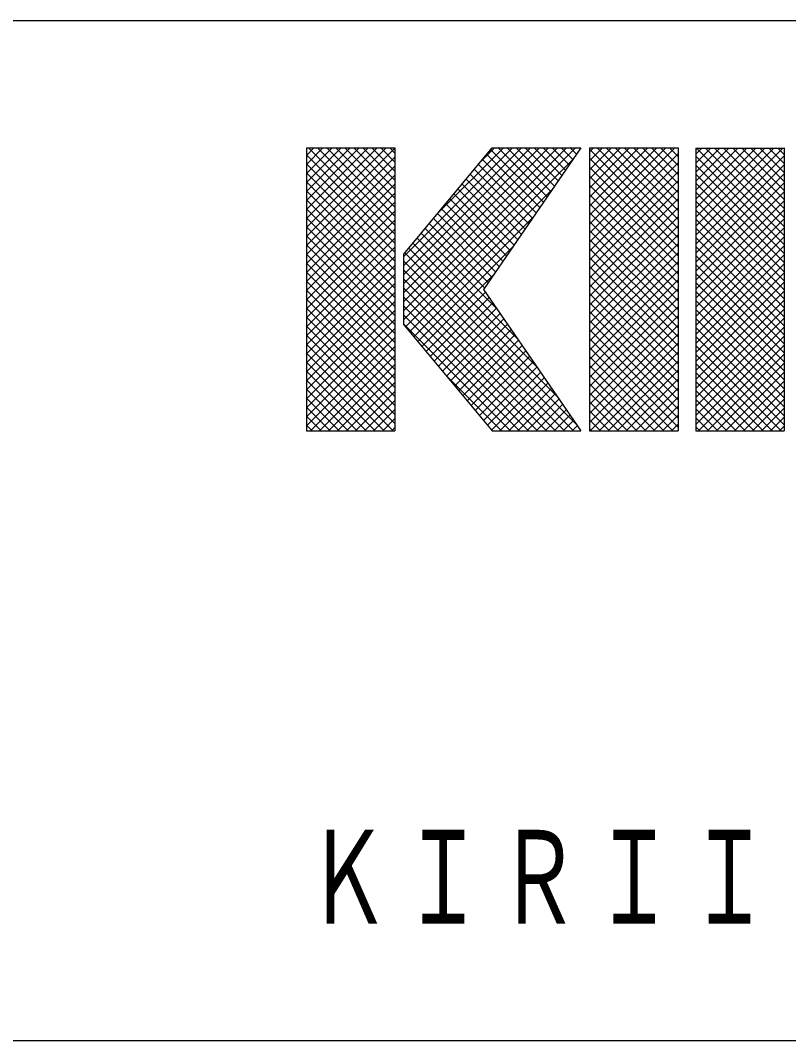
# Model space of a CAD drawing. Units: millimetres on the paper, enlarged 50 times. Extents: x -6877 to 6873, y -4866 to 4752.
# Drawn here: x -2901 to -2299, y -4748 to -3948 of the extents above; entities that cross this region are included whole.
import ezdxf

# ---------------------------------------------------------------- set-up
doc = ezdxf.new("R2010")
doc.units = ezdxf.units.MM
doc.header["$LTSCALE"] = 50
doc.layers.add('F-3_太線２', color=7, linetype='Continuous')
doc.layers.add('F-5_固定文字', color=7, linetype='Continuous')
doc.styles.add('ＭＳ ゴシック', font='')
doc.styles.get('ＭＳ ゴシック').set_extended_font_data('MS Gothic')

msp = doc.modelspace()

# ---------------------------------------------------------------- linework, layer by layer
at = {"layer": 'F-3_太線２', "color": 3}
for p, q in [((-6876.67, -3947.5), (6873.33, -3947.5)), ((-6876.67, -4747.5), (6873.33, -4747.5))]:
    msp.add_line(p, q, dxfattribs=at)
at = {"layer": 'F-5_固定文字'}
for p, q in [((-2676.67, -4053.36), (-2670.81, -4047.5)), ((-2676.67, -4060.43), (-2663.74, -4047.5)), ((-2676.67, -4067.5), (-2656.66, -4047.5)), ((-2676.67, -4074.57), (-2649.59, -4047.5)), ((-2676.67, -4081.64), (-2642.52, -4047.5)), ((-2676.67, -4088.72), (-2635.45, -4047.5)), ((-2676.67, -4095.79), (-2628.38, -4047.5)), ((-2676.67, -4102.86), (-2621.31, -4047.5)), ((-2676.67, -4109.93), (-2614.24, -4047.5)), ((-2676.67, -4047.5), (-2607.32, -4047.5)), ((-2676.67, -4117), (-2607.32, -4047.65)), ((-2674.99, -4047.5), (-2607.32, -4115.17)), ((-2667.92, -4047.5), (-2607.32, -4108.1)), ((-2660.85, -4047.5), (-2607.32, -4101.03)), ((-2653.78, -4047.5), (-2607.32, -4093.96)), ((-2646.71, -4047.5), (-2607.32, -4086.89)), ((-2639.64, -4047.5), (-2607.32, -4079.82)), ((-2632.57, -4047.5), (-2607.32, -4072.75)), ((-2625.5, -4047.5), (-2607.32, -4065.68)), ((-2618.43, -4047.5), (-2607.32, -4058.61)), ((-2611.35, -4047.5), (-2607.32, -4051.53)), ((-2607.32, -4047.5), (-2607.32, -4269.41)), ((-2600.38, -4132.64), (-2515.24, -4047.5)), ((-2600.38, -4139.71), (-2508.17, -4047.5)), ((-2600.38, -4146.78), (-2501.1, -4047.5)), ((-2600.38, -4153.85), (-2494.03, -4047.5)), ((-2600.38, -4160.92), (-2486.96, -4047.5)), ((-2600.38, -4168), (-2479.89, -4047.5)), ((-2600.38, -4175.07), (-2472.82, -4047.5)), ((-2600.38, -4182.14), (-2465.75, -4047.5)), ((-2574.64, -4099.83), (-2522.31, -4047.5)), ((-2539.27, -4057.39), (-2529.39, -4047.5)), ((-2461.69, -4047.5), (-2537.97, -4158.46)), ((-2526.5, -4047.5), (-2488.09, -4085.91)), ((-2519.43, -4047.5), (-2485.21, -4081.72)), ((-2512.36, -4047.5), (-2482.33, -4077.53)), ((-2505.29, -4047.5), (-2479.45, -4073.34)), ((-2498.22, -4047.5), (-2476.57, -4069.15)), ((-2491.15, -4047.5), (-2473.69, -4064.96)), ((-2484.08, -4047.5), (-2470.81, -4060.77)), ((-2477, -4047.5), (-2467.93, -4056.58)), ((-2469.93, -4047.5), (-2465.05, -4052.39)), ((-2462.86, -4047.5), (-2462.17, -4048.2)), ((-2454.75, -4050.65), (-2451.6, -4047.5)), ((-2454.75, -4057.72), (-2444.53, -4047.5)), ((-2454.75, -4064.79), (-2437.46, -4047.5)), ((-2454.75, -4071.86), (-2430.39, -4047.5)), ((-2454.75, -4078.93), (-2423.32, -4047.5)), ((-2454.75, -4086), (-2416.25, -4047.5)), ((-2454.75, -4093.08), (-2409.18, -4047.5)), ((-2454.75, -4100.15), (-2402.11, -4047.5)), ((-2454.75, -4107.22), (-2395.04, -4047.5)), ((-2454.75, -4114.29), (-2387.96, -4047.5)), ((-2454.75, -4047.5), (-2385.41, -4047.5)), ((-2454.75, -4047.5), (-2454.75, -4269.32)), ((-2448.72, -4047.5), (-2385.41, -4110.81)), ((-2441.65, -4047.5), (-2385.41, -4103.74)), ((-2434.58, -4047.5), (-2385.41, -4096.67)), ((-2427.51, -4047.5), (-2385.41, -4089.6)), ((-2420.44, -4047.5), (-2385.41, -4082.53)), ((-2413.36, -4047.5), (-2385.41, -4075.46)), ((-2406.29, -4047.5), (-2385.41, -4068.39)), ((-2399.22, -4047.5), (-2385.41, -4061.31)), ((-2392.15, -4047.5), (-2385.41, -4054.24)), ((-2385.41, -4047.5), (-2385.41, -4269.32)), ((-2371.53, -4052.28), (-2366.84, -4047.59)), ((-2371.53, -4059.35), (-2359.77, -4047.59)), ((-2371.53, -4066.42), (-2352.7, -4047.59)), ((-2371.53, -4073.49), (-2345.63, -4047.59)), ((-2371.53, -4080.56), (-2338.56, -4047.59)), ((-2371.53, -4087.64), (-2331.49, -4047.59)), ((-2371.53, -4094.71), (-2324.42, -4047.59)), ((-2371.53, -4101.78), (-2317.35, -4047.59)), ((-2371.53, -4108.85), (-2310.28, -4047.59)), ((-2371.53, -4115.92), (-2303.2, -4047.59)), ((-2371.53, -4047.59), (-2302.19, -4047.59)), ((-2371.53, -4047.59), (-2371.53, -4269.41)), ((-2370.85, -4047.59), (-2302.19, -4116.25)), ((-2363.77, -4047.59), (-2302.19, -4109.18)), ((-2356.7, -4047.59), (-2302.19, -4102.11)), ((-2349.63, -4047.59), (-2302.19, -4095.04)), ((-2342.56, -4047.59), (-2302.19, -4087.97)), ((-2335.49, -4047.59), (-2302.19, -4080.9)), ((-2328.42, -4047.59), (-2302.19, -4073.83)), ((-2321.35, -4047.59), (-2302.19, -4066.75)), ((-2314.28, -4047.59), (-2302.19, -4059.68)), ((-2307.21, -4047.59), (-2302.19, -4052.61)), ((-2302.19, -4047.5), (-2302.19, -4269.41)), ((-2676.67, -4052.9), (-2607.32, -4122.25)), ((-2676.67, -4124.07), (-2607.32, -4054.72)), ((-2535.4, -4052.74), (-2493.85, -4094.29)), ((-2532.19, -4048.89), (-2490.97, -4090.1)), ((-2454.75, -4048.54), (-2385.41, -4117.88)), ((-2454.75, -4121.36), (-2385.41, -4052.01)), ((-2454.75, -4055.61), (-2385.41, -4124.95)), ((-2371.53, -4122.99), (-2302.19, -4053.65)), ((-2371.53, -4053.98), (-2302.19, -4123.32)), ((-2676.67, -4059.97), (-2607.32, -4129.32)), ((-2676.67, -4131.14), (-2607.32, -4061.79)), ((-2599.01, -4187.84), (-2468.32, -4057.14)), ((-2541.83, -4060.46), (-2499.62, -4102.67)), ((-2538.62, -4056.6), (-2496.74, -4098.48)), ((-2454.75, -4128.43), (-2385.41, -4059.09)), ((-2454.75, -4062.68), (-2385.41, -4132.03)), ((-2371.53, -4130.06), (-2302.19, -4060.72)), ((-2371.53, -4061.05), (-2302.19, -4130.39)), ((-2676.67, -4067.04), (-2607.32, -4136.39)), ((-2676.67, -4138.21), (-2607.32, -4068.87)), ((-2548.26, -4068.17), (-2505.38, -4111.05)), ((-2545.04, -4064.31), (-2502.5, -4106.86)), ((-2454.75, -4135.5), (-2385.41, -4066.16)), ((-2454.75, -4069.75), (-2385.41, -4139.1)), ((-2371.53, -4137.13), (-2302.19, -4067.79)), ((-2371.53, -4068.12), (-2302.19, -4137.47)), ((-2676.67, -4074.11), (-2607.32, -4143.46)), ((-2676.67, -4145.28), (-2607.32, -4075.94)), ((-2595.8, -4191.7), (-2483.87, -4079.77)), ((-2557.9, -4079.74), (-2514.02, -4123.62)), ((-2554.69, -4075.88), (-2511.14, -4119.43)), ((-2551.47, -4072.03), (-2508.26, -4115.24)), ((-2454.75, -4142.57), (-2385.41, -4073.23)), ((-2454.75, -4076.82), (-2385.41, -4146.17)), ((-2371.53, -4144.2), (-2302.19, -4074.86)), ((-2371.53, -4075.19), (-2302.19, -4144.54)), ((-2676.67, -4081.18), (-2607.32, -4150.53)), ((-2676.67, -4152.35), (-2607.32, -4083.01)), ((-2564.33, -4087.45), (-2519.78, -4132)), ((-2561.12, -4083.6), (-2516.9, -4127.81)), ((-2454.75, -4149.64), (-2385.41, -4080.3)), ((-2454.75, -4083.89), (-2385.41, -4153.24)), ((-2454.75, -4156.72), (-2385.41, -4087.37)), ((-2371.53, -4151.28), (-2302.19, -4081.93)), ((-2371.53, -4082.26), (-2302.19, -4151.61)), ((-2676.67, -4088.25), (-2607.32, -4157.6)), ((-2676.67, -4159.43), (-2607.32, -4090.08)), ((-2676.67, -4095.32), (-2607.32, -4164.67)), ((-2570.76, -4095.17), (-2525.54, -4140.38)), ((-2567.54, -4091.31), (-2522.66, -4136.19)), ((-2454.75, -4090.96), (-2385.41, -4160.31)), ((-2454.75, -4163.79), (-2385.41, -4094.44)), ((-2371.53, -4158.35), (-2302.19, -4089)), ((-2371.53, -4089.33), (-2302.19, -4158.68)), ((-2676.67, -4166.5), (-2607.32, -4097.15)), ((-2676.67, -4102.4), (-2607.32, -4171.74)), ((-2592.58, -4195.55), (-2499.43, -4102.39)), ((-2577.19, -4102.88), (-2531.3, -4148.76)), ((-2573.97, -4099.02), (-2528.42, -4144.57)), ((-2454.75, -4098.04), (-2385.41, -4167.38)), ((-2454.75, -4170.86), (-2385.41, -4101.51)), ((-2371.53, -4165.42), (-2302.19, -4096.07)), ((-2371.53, -4096.4), (-2302.19, -4165.75)), ((-2371.53, -4172.49), (-2302.19, -4103.14)), ((-2371.53, -4103.48), (-2302.19, -4172.82)), ((-2676.67, -4173.57), (-2607.32, -4104.22)), ((-2676.67, -4109.47), (-2607.32, -4178.81)), ((-2676.67, -4180.64), (-2607.32, -4111.29)), ((-2583.61, -4110.59), (-2537.07, -4157.14)), ((-2580.4, -4106.74), (-2534.19, -4152.95)), ((-2454.75, -4105.11), (-2385.41, -4174.45)), ((-2454.75, -4177.93), (-2385.41, -4108.58)), ((-2371.53, -4179.56), (-2302.19, -4110.21)), ((-2371.53, -4110.55), (-2302.19, -4179.89)), ((-2676.67, -4116.54), (-2607.32, -4185.88)), ((-2676.67, -4187.71), (-2607.32, -4118.36)), ((-2590.04, -4118.31), (-2511.73, -4196.63)), ((-2586.83, -4114.45), (-2527.28, -4174)), ((-2454.75, -4112.18), (-2385.41, -4181.52)), ((-2454.75, -4185), (-2385.41, -4115.65)), ((-2454.75, -4119.25), (-2385.41, -4188.59)), ((-2371.53, -4186.63), (-2302.19, -4117.29)), ((-2371.53, -4117.62), (-2302.19, -4186.96)), ((-2676.67, -4123.61), (-2607.32, -4192.96)), ((-2676.67, -4194.78), (-2607.32, -4125.43)), ((-2596.47, -4126.02), (-2480.62, -4241.88)), ((-2593.26, -4122.17), (-2496.17, -4219.25)), ((-2589.37, -4199.41), (-2514.98, -4125.02)), ((-2454.75, -4192.07), (-2385.41, -4122.73)), ((-2454.75, -4126.32), (-2385.41, -4195.66)), ((-2371.53, -4193.7), (-2302.19, -4124.36)), ((-2371.53, -4124.69), (-2302.19, -4194.03)), ((-2676.67, -4130.68), (-2607.32, -4200.03)), ((-2676.67, -4201.85), (-2607.32, -4132.51)), ((-2600.38, -4186.19), (-2600.38, -4130.72)), ((-2599.69, -4129.88), (-2465.06, -4264.5)), ((-2454.75, -4199.14), (-2385.41, -4129.8)), ((-2454.75, -4133.39), (-2385.41, -4202.74)), ((-2371.53, -4200.77), (-2302.19, -4131.43)), ((-2371.53, -4131.76), (-2302.19, -4201.1)), ((-2676.67, -4137.75), (-2607.32, -4207.1)), ((-2676.67, -4208.92), (-2607.32, -4139.58)), ((-2600.38, -4136.25), (-2467.23, -4269.41)), ((-2600.38, -4143.32), (-2474.3, -4269.41)), ((-2454.75, -4206.21), (-2385.41, -4136.87)), ((-2454.75, -4140.46), (-2385.41, -4209.81)), ((-2454.75, -4213.28), (-2385.41, -4143.94)), ((-2371.53, -4207.84), (-2302.19, -4138.5)), ((-2371.53, -4138.83), (-2302.19, -4208.18)), ((-2676.67, -4144.82), (-2607.32, -4214.17)), ((-2676.67, -4215.99), (-2607.32, -4146.65)), ((-2676.67, -4151.89), (-2607.32, -4221.24)), ((-2600.38, -4150.39), (-2481.37, -4269.41)), ((-2586.16, -4203.27), (-2530.54, -4147.65)), ((-2454.75, -4147.53), (-2385.41, -4216.88)), ((-2454.75, -4220.35), (-2385.41, -4151.01)), ((-2371.53, -4214.92), (-2302.19, -4145.57)), ((-2371.53, -4145.9), (-2302.19, -4215.25)), ((-2676.67, -4223.07), (-2607.32, -4153.72)), ((-2676.67, -4158.96), (-2607.32, -4228.31)), ((-2600.38, -4157.47), (-2488.44, -4269.41)), ((-2537.97, -4158.46), (-2461.69, -4269.41)), ((-2454.75, -4154.6), (-2385.41, -4223.95)), ((-2454.75, -4227.43), (-2385.41, -4158.08)), ((-2371.53, -4221.99), (-2302.19, -4152.64)), ((-2371.53, -4152.97), (-2302.19, -4222.32)), ((-2371.53, -4229.06), (-2302.19, -4159.71)), ((-2676.67, -4230.14), (-2607.32, -4160.79)), ((-2676.67, -4166.04), (-2607.32, -4235.38)), ((-2676.67, -4237.21), (-2607.32, -4167.86)), ((-2600.38, -4164.54), (-2495.51, -4269.41)), ((-2582.94, -4207.12), (-2536.46, -4160.64)), ((-2579.73, -4210.98), (-2533.58, -4164.83)), ((-2454.75, -4161.67), (-2385.41, -4231.02)), ((-2454.75, -4234.5), (-2385.41, -4165.15)), ((-2371.53, -4160.04), (-2302.19, -4229.39)), ((-2371.53, -4236.13), (-2302.19, -4166.78)), ((-2371.53, -4167.11), (-2302.19, -4236.46)), ((-2676.67, -4173.11), (-2607.32, -4242.45)), ((-2676.67, -4244.28), (-2607.32, -4174.93)), ((-2600.38, -4171.61), (-2502.58, -4269.41)), ((-2576.51, -4214.84), (-2530.7, -4169.02)), ((-2573.3, -4218.69), (-2527.82, -4173.21)), ((-2454.75, -4168.75), (-2385.41, -4238.09)), ((-2454.75, -4241.57), (-2385.41, -4172.22)), ((-2454.75, -4175.82), (-2385.41, -4245.16)), ((-2371.53, -4243.2), (-2302.19, -4173.85)), ((-2371.53, -4174.19), (-2302.19, -4243.53)), ((-2676.67, -4180.18), (-2607.32, -4249.52)), ((-2676.67, -4251.35), (-2607.32, -4182)), ((-2600.38, -4178.68), (-2509.65, -4269.41)), ((-2570.09, -4222.55), (-2524.94, -4177.41)), ((-2566.87, -4226.41), (-2522.06, -4181.6)), ((-2454.75, -4248.64), (-2385.41, -4179.29)), ((-2454.75, -4182.89), (-2385.41, -4252.23)), ((-2371.53, -4250.27), (-2302.19, -4180.93)), ((-2371.53, -4181.26), (-2302.19, -4250.6)), ((-2676.67, -4187.25), (-2607.32, -4256.6)), ((-2676.67, -4258.42), (-2607.32, -4189.07)), ((-2600.38, -4185.75), (-2516.72, -4269.41)), ((-2600.38, -4186.19), (-2531.03, -4269.41)), ((-2563.66, -4230.26), (-2519.18, -4185.79)), ((-2560.44, -4234.12), (-2516.3, -4189.98)), ((-2454.75, -4255.71), (-2385.41, -4186.37)), ((-2454.75, -4189.96), (-2385.41, -4259.3)), ((-2371.53, -4257.34), (-2302.19, -4188)), ((-2371.53, -4188.33), (-2302.19, -4257.67)), ((-2676.67, -4194.32), (-2607.32, -4263.67)), ((-2676.67, -4265.49), (-2607.32, -4196.15)), ((-2557.23, -4237.98), (-2513.42, -4194.17)), ((-2554.01, -4241.83), (-2510.54, -4198.36)), ((-2454.75, -4262.78), (-2385.41, -4193.44)), ((-2454.75, -4197.03), (-2385.41, -4266.38)), ((-2371.53, -4264.41), (-2302.19, -4195.07)), ((-2371.53, -4195.4), (-2302.19, -4264.74)), ((-2676.67, -4201.39), (-2608.65, -4269.41)), ((-2673.51, -4269.41), (-2607.32, -4203.22)), ((-2550.8, -4245.69), (-2507.66, -4202.55)), ((-2547.59, -4249.55), (-2504.77, -4206.74)), ((-2454.75, -4204.1), (-2389.54, -4269.32)), ((-2454.22, -4269.32), (-2385.41, -4200.51)), ((-2447.15, -4269.32), (-2385.41, -4207.58)), ((-2371.53, -4202.47), (-2304.59, -4269.41)), ((-2369.46, -4269.41), (-2302.19, -4202.14)), ((-2676.67, -4208.46), (-2615.72, -4269.41)), ((-2676.67, -4215.53), (-2622.79, -4269.41)), ((-2666.44, -4269.41), (-2607.32, -4210.29)), ((-2544.37, -4253.41), (-2501.89, -4210.93)), ((-2541.16, -4257.26), (-2499.01, -4215.12)), ((-2454.75, -4211.17), (-2396.61, -4269.32)), ((-2440.08, -4269.32), (-2385.41, -4214.65)), ((-2371.53, -4209.54), (-2311.66, -4269.41)), ((-2362.39, -4269.41), (-2302.19, -4209.21)), ((-2676.67, -4222.6), (-2629.86, -4269.41)), ((-2659.37, -4269.41), (-2607.32, -4217.36)), ((-2537.94, -4261.12), (-2496.13, -4219.31)), ((-2534.73, -4264.98), (-2493.25, -4223.5)), ((-2454.75, -4218.24), (-2403.68, -4269.32)), ((-2433, -4269.32), (-2385.41, -4221.72)), ((-2371.53, -4216.61), (-2318.73, -4269.41)), ((-2371.53, -4223.68), (-2325.8, -4269.41)), ((-2355.32, -4269.41), (-2302.19, -4216.28)), ((-2348.24, -4269.41), (-2302.19, -4223.35)), ((-2676.67, -4229.68), (-2636.93, -4269.41)), ((-2652.3, -4269.41), (-2607.32, -4224.43)), ((-2645.23, -4269.41), (-2607.32, -4231.5)), ((-2567.24, -4225.97), (-2523.79, -4269.41)), ((-2531.51, -4268.83), (-2490.37, -4227.69)), ((-2525.02, -4269.41), (-2487.49, -4231.88)), ((-2454.75, -4225.31), (-2410.75, -4269.32)), ((-2425.93, -4269.32), (-2385.41, -4228.79)), ((-2371.53, -4230.75), (-2332.88, -4269.41)), ((-2341.17, -4269.41), (-2302.19, -4230.42)), ((-2676.67, -4236.75), (-2644, -4269.41)), ((-2638.16, -4269.41), (-2607.32, -4238.57)), ((-2517.95, -4269.41), (-2484.61, -4236.07)), ((-2454.75, -4232.39), (-2417.82, -4269.32)), ((-2454.75, -4239.46), (-2424.89, -4269.32)), ((-2418.86, -4269.32), (-2385.41, -4235.86)), ((-2371.53, -4237.83), (-2339.95, -4269.41)), ((-2334.1, -4269.41), (-2302.19, -4237.49)), ((-2676.67, -4243.82), (-2651.07, -4269.41)), ((-2631.09, -4269.41), (-2607.32, -4245.64)), ((-2510.88, -4269.41), (-2481.73, -4240.26)), ((-2503.81, -4269.41), (-2478.85, -4244.45)), ((-2454.75, -4246.53), (-2431.96, -4269.32)), ((-2411.79, -4269.32), (-2385.41, -4242.93)), ((-2371.53, -4244.9), (-2347.02, -4269.41)), ((-2327.03, -4269.41), (-2302.19, -4244.56)), ((-2676.67, -4250.89), (-2658.14, -4269.41)), ((-2624.02, -4269.41), (-2607.32, -4252.71)), ((-2496.74, -4269.41), (-2475.97, -4248.64)), ((-2489.67, -4269.41), (-2473.09, -4252.83)), ((-2454.75, -4253.6), (-2439.03, -4269.32)), ((-2404.72, -4269.32), (-2385.41, -4250)), ((-2371.53, -4251.97), (-2354.09, -4269.41)), ((-2319.96, -4269.41), (-2302.19, -4251.64)), ((-2676.67, -4257.96), (-2665.22, -4269.41)), ((-2616.95, -4269.41), (-2607.32, -4259.78)), ((-2482.6, -4269.41), (-2470.21, -4257.02)), ((-2475.52, -4269.41), (-2467.32, -4261.21)), ((-2454.75, -4260.67), (-2446.11, -4269.32)), ((-2397.65, -4269.32), (-2385.41, -4257.08)), ((-2371.53, -4259.04), (-2361.16, -4269.41)), ((-2312.89, -4269.41), (-2302.19, -4258.71)), ((-2676.67, -4265.03), (-2672.29, -4269.41)), ((-2609.87, -4269.41), (-2607.32, -4266.86)), ((-2531.87, -4268.4), (-2530.87, -4269.41)), ((-2531.03, -4269.41), (-2461.69, -4269.41)), ((-2468.45, -4269.41), (-2464.44, -4265.4)), ((-2454.75, -4267.74), (-2453.18, -4269.32)), ((-2454.75, -4269.32), (-2385.41, -4269.32)), ((-2390.58, -4269.32), (-2385.41, -4264.15)), ((-2371.53, -4266.11), (-2368.23, -4269.41)), ((-2371.53, -4269.41), (-2302.19, -4269.41)), ((-2305.82, -4269.41), (-2302.19, -4265.78))]:
    msp.add_line(p, q, dxfattribs=at)
for points in [[(-2676.67, -4047.5), (-2676.67, -4269.41), (-2607.32, -4269.41)], [(-2600.38, -4130.72), (-2531.03, -4047.5), (-2461.69, -4047.5)]]:
    msp.add_lwpolyline(points, dxfattribs=at)

# ---------------------------------------------------------------- texts
at = {"layer": 'F-5_固定文字', "color": 4, "insert": (-2676.67, -4666.4), "char_height": 73.31, "attachment_point": 7, "style": 'ＭＳ ゴシック'}
msp.add_mtext('\\T1.15;\\W0.65;ＫＩＲＩＩ\u3000ＣＯＮＳＴＲＵＣＴＩＯＮ\u3000ＭＡＴＥＲＩＡＬＳ\u3000ＣＯ．，ＬＴＤ．', dxfattribs=at)

doc.saveas('drawing.dxf')
